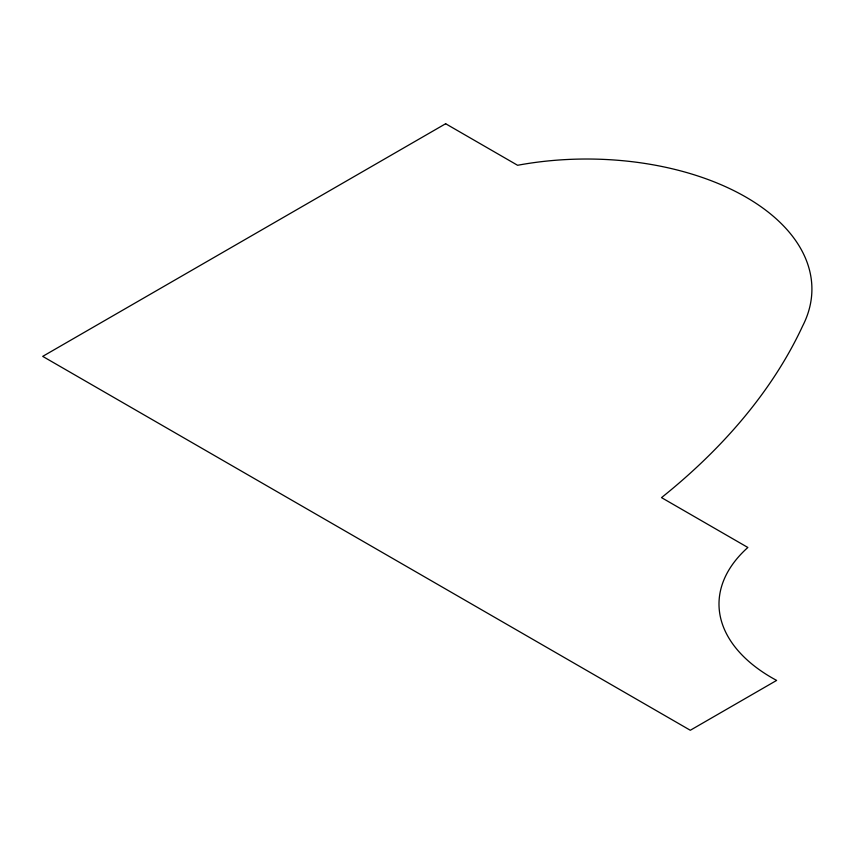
<?xml version="1.0" encoding="UTF-8"?>
<svg xmlns="http://www.w3.org/2000/svg" width="854" height="854" viewBox="0 0 854 854"><rect width="100%" height="100%" fill="white"/><g stroke="black" fill="none" stroke-linecap="round" stroke-linejoin="round"><path stroke-width="1.28" d="M445.649 123.734L42.7 356.374L690.299 730.266L776.638 680.414A180.674 104.305 0 0 1 747.858 547.478L661.519 497.626A913.396 527.345 0 0 0 802.621 326.036A225.264 130.054 0 0 0 744.058 196.046A225.264 130.054 0 0 0 517.599 165.281L445.649 123.734"/></g></svg>
